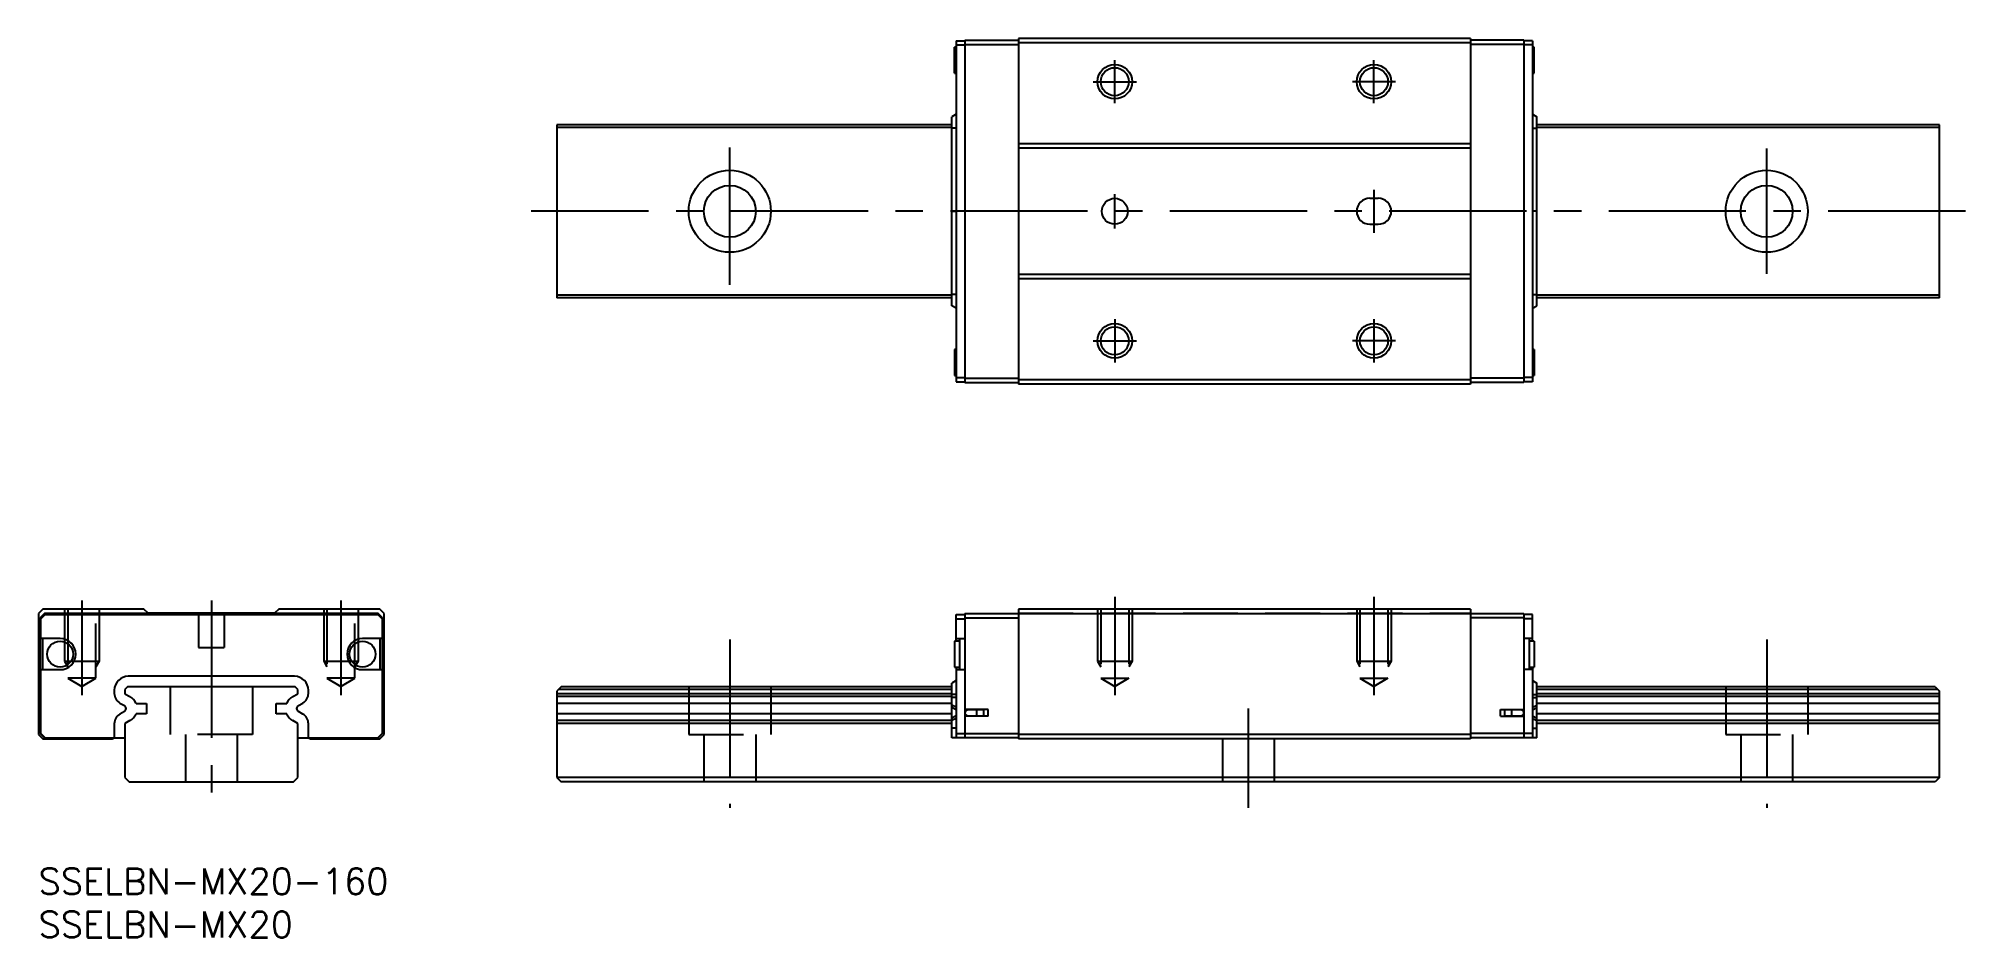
# Model space of a CAD drawing. Extents: x 0 to 223, y -8 to 96.
import ezdxf

# ---------------------------------------------------------------- set-up
doc = ezdxf.new("R2010")
doc.units = 0
doc.header["$LTSCALE"] = 0.5
doc.linetypes.add('CENTER', pattern=[50.8, 31.75, -6.35, 6.35, -6.35])
doc.linetypes.add('DASHED', pattern=[19.05, 12.7, -6.35])
for name, color, linetype in [('MSM_CENTER', 1, 'CENTER'), ('MSM_CONTINUOUS', 7, 'CONTINUOUS'), ('MSM_DASHED', 4, 'DASHED'), ('MSM_NARROW', 5, 'CONTINUOUS'), ('MSM_PART_NUMBER', 7, 'CONTINUOUS')]:
    doc.layers.add(name, color=color, linetype=linetype)
doc.styles.get("Standard").update_dxf_attribs({"font": 'txt.shx', "height": 3, "bigfont": 'bigfont.shx'})

# ---------------------------------------------------------------- blocks, each defined once
blk = doc.blocks.new('*U2')
at = {"layer": 'MSM_PART_NUMBER'}
blk.add_text('SSELBN-MX20-160', height=3, dxfattribs=at).set_placement((0, -3))
blk = doc.blocks.new('*U3')
at = {"layer": 'MSM_PART_NUMBER'}
blk.add_text('SSELBN-MX20', height=3, dxfattribs=at).set_placement((0, -8))

msp = doc.modelspace()

# ---------------------------------------------------------------- linework, layer by layer
at = {"layer": 'MSM_CENTER'}
for p, q in [((124.55, 88.56), (124.55, 93.56)), ((154.55, 88.56), (154.55, 93.56)), ((122.05, 91.06), (127.05, 91.06)), ((157.05, 91.06), (152.05, 91.06)), ((80, 67.56), (80, 84.56)), ((200, 68.81), (200, 83.31)), ((124.55, 74.06), (124.55, 78.06)), ((154.55, 78.56), (154.55, 73.56)), ((223, 76.06), (57, 76.06)), ((124.55, 63.56), (124.55, 58.56)), ((154.55, 63.56), (154.55, 58.56)), ((122.05, 61.06), (127.05, 61.06)), ((157.05, 61.06), (152.05, 61.06)), ((124.55, 31.44), (124.55, 20.06)), ((154.55, 31.44), (154.55, 20.06)), ((5, 31), (5, 20.06)), ((20, 31), (20, 8.5)), ((35, 31), (35, 20.06)), ((80, 26.5), (80, 7)), ((200, 26.5), (200, 7)), ((140, 18.5), (140, 7))]:
    msp.add_line(p, q, dxfattribs=at)
at = {"layer": 'MSM_CONTINUOUS'}
for p, q in [((113.4, 96.06), (113.4, 56.06)), ((165.7, 96.06), (113.4, 96.06)), ((165.7, 96.06), (165.7, 56.06)), ((106, 92.06), (106, 95.06)), ((106.2, 95.06), (106, 95.06)), ((106.2, 95.81), (106.2, 56.31)), ((106.2, 95.81), (107.2, 95.81)), ((106.2, 95.31), (107.2, 95.31)), ((107.2, 95.86), (107.2, 56.26)), ((107.2, 95.86), (113.4, 95.86)), ((107.2, 95.36), (113.4, 95.36)), ((165.7, 95.56), (113.4, 95.56)), ((171.9, 95.86), (165.7, 95.86)), ((171.9, 95.36), (165.7, 95.36)), ((171.9, 95.86), (171.9, 56.26)), ((172.9, 95.81), (171.9, 95.81)), ((172.9, 95.31), (171.9, 95.31)), ((172.9, 95.81), (172.9, 56.31)), ((173.1, 95.06), (172.9, 95.06)), ((173.1, 92.06), (173.1, 95.06)), ((106, 92.06), (106.2, 92.06)), ((172.9, 92.06), (173.1, 92.06)), ((106.2, 87.29), (105.7, 86.99)), ((105.7, 65.13), (105.7, 86.99)), ((172.9, 87.29), (173.4, 86.99)), ((173.4, 65.13), (173.4, 86.99)), ((105.7, 86.06), (60, 86.06)), ((60, 86.06), (60, 66.06)), ((105.7, 85.76), (60, 85.76)), ((106.2, 85.69), (105.7, 85.69)), ((172.9, 85.69), (173.4, 85.69)), ((220, 86.06), (173.4, 86.06)), ((220, 85.76), (173.4, 85.76)), ((220, 66.06), (220, 86.06)), ((165.7, 83.86), (113.4, 83.86)), ((165.7, 83.36), (113.4, 83.36)), ((105.7, 76.06), (106.2, 76.06)), ((154.05, 77.56), (155.05, 77.56)), ((173.4, 76.06), (172.9, 76.06)), ((154.05, 74.56), (155.05, 74.56)), ((165.7, 68.76), (113.4, 68.76)), ((165.7, 68.26), (113.4, 68.26)), ((105.7, 66.36), (60, 66.36)), ((105.7, 66.06), (60, 66.06)), ((106.2, 66.43), (105.7, 66.43)), ((106.2, 64.83), (105.7, 65.13)), ((172.9, 66.43), (173.4, 66.43)), ((172.9, 64.83), (173.4, 65.13)), ((220, 66.36), (173.4, 66.36)), ((220, 66.06), (173.4, 66.06)), ((106, 60.06), (106, 57.06)), ((106.2, 60.06), (106, 60.06)), ((173.1, 60.06), (172.9, 60.06)), ((173.1, 60.06), (173.1, 57.06)), ((106, 57.06), (106.2, 57.06)), ((106.2, 56.81), (107.2, 56.81)), ((106.2, 56.31), (107.2, 56.31)), ((107.2, 56.76), (113.4, 56.76)), ((107.2, 56.26), (113.4, 56.26)), ((165.7, 56.56), (113.4, 56.56)), ((165.7, 56.06), (113.4, 56.06)), ((171.9, 56.76), (165.7, 56.76)), ((171.9, 56.26), (165.7, 56.26)), ((172.9, 56.81), (171.9, 56.81)), ((172.9, 56.31), (171.9, 56.31)), ((172.9, 57.06), (173.1, 57.06)), ((0.5, 30), (0, 29.5)), ((0, 29.5), (0, 15.5)), ((0.7, 29.5), (0.2, 29)), ((0.2, 29), (0.2, 15.6)), ((0.25, 28.9), (0.75, 29.4)), ((12.2, 30), (0.5, 30)), ((39.3, 29.5), (0.7, 29.5)), ((0.75, 29.4), (39.25, 29.4)), ((12.7, 29.55), (12.2, 30)), ((27.3, 29.55), (12.7, 29.55)), ((27.8, 30), (27.3, 29.55)), ((39.5, 30), (27.8, 30)), ((39.25, 29.4), (39.75, 28.9)), ((39.8, 29), (39.3, 29.5)), ((40, 29.5), (39.5, 30)), ((39.8, 15.6), (39.8, 29)), ((40, 15.5), (40, 29.5)), ((106.2, 26.3), (106.2, 29.4)), ((106.2, 29.4), (107.2, 29.4)), ((107.2, 29.5), (107.2, 15.1)), ((107.2, 29.5), (171.9, 29.5)), ((107.2, 29), (113.4, 29)), ((113.4, 30), (113.4, 15)), ((165.7, 30), (113.4, 30)), ((165.7, 30), (165.7, 15)), ((171.9, 29), (165.7, 29)), ((171.9, 29.5), (171.9, 15.1)), ((172.9, 29.4), (171.9, 29.4)), ((172.9, 26.3), (172.9, 29.4)), ((0.25, 26.6), (0.25, 28.9)), ((39.75, 28.9), (39.75, 26.6)), ((106.2, 28.9), (107.2, 28.9)), ((172.9, 28.9), (171.9, 28.9)), ((2.5, 26.6), (0.25, 26.6)), ((0.45, 26.6), (0.45, 23)), ((39.75, 26.6), (37.5, 26.6)), ((39.55, 23), (39.55, 26.6)), ((106, 26.3), (106, 23.3)), ((106.6, 26.3), (106, 26.3)), ((106.2, 26.6), (107.2, 26.6)), ((106.6, 26.6), (106.6, 23)), ((172.9, 26.6), (171.9, 26.6)), ((172.5, 26.6), (172.5, 23)), ((173.1, 26.3), (172.5, 26.3)), ((173.1, 26.3), (173.1, 23.3)), ((0.25, 23), (2.5, 23)), ((0.25, 15.6), (0.25, 23)), ((37.5, 23), (39.75, 23)), ((39.75, 23), (39.75, 15.6)), ((106, 23.3), (106.6, 23.3)), ((106.2, 23.3), (106.2, 15.1)), ((106.2, 23), (107.2, 23)), ((172.9, 23), (171.9, 23)), ((172.5, 23.3), (173.1, 23.3)), ((172.9, 23.3), (172.9, 15.1)), ((8.77, 20.63), (8.77, 20.26)), ((10.3, 21), (10, 20.7)), ((10, 20.7), (10, 20.22)), ((10, 20.22), (10.56, 19.9)), ((29.7, 21), (10.3, 21)), ((29.63, 22.23), (10.37, 22.23)), ((29.44, 19.9), (30, 20.22)), ((30, 20.7), (29.7, 21)), ((30, 20.22), (30, 20.7)), ((31.23, 20.26), (31.23, 20.63)), ((60.5, 21), (60, 20.5)), ((60, 20.5), (60, 10.5)), ((105.7, 20.22), (60, 20.22)), ((105.7, 20.7), (60.2, 20.7)), ((105.7, 21), (60.5, 21)), ((106.2, 21.73), (105.7, 21.43)), ((105.7, 15.1), (105.7, 21.43)), ((106.2, 20.13), (105.7, 20.13)), ((172.9, 21.73), (173.4, 21.43)), ((172.9, 20.13), (173.4, 20.13)), ((173.4, 15.1), (173.4, 21.43)), ((219.5, 21), (173.4, 21)), ((219.8, 20.7), (173.4, 20.7)), ((220, 20.22), (173.4, 20.22)), ((219.5, 21), (220, 20.5)), ((220, 10.5), (220, 20.5)), ((9.42, 19.14), (9.93, 18.85)), ((9.93, 18.15), (9.42, 17.86)), ((11.28, 19.1), (12.5, 19.1)), ((12.5, 17.9), (11.28, 17.9)), ((12.5, 19.1), (12.5, 17.9)), ((27.5, 17.9), (27.5, 19.1)), ((27.5, 19.1), (28.72, 19.1)), ((28.72, 17.9), (27.5, 17.9)), ((30.07, 18.85), (30.58, 19.14)), ((30.58, 17.86), (30.07, 18.15)), ((105.7, 19.9), (60, 19.9)), ((105.7, 19.1), (60, 19.1)), ((105.7, 17.9), (60, 17.9)), ((106.2, 19.76), (105.7, 19.76)), ((106.2, 18.64), (105.7, 18.9)), ((106.2, 18.35), (105.7, 18.61)), ((109.9, 18.4), (107.2, 18.4)), ((109.4, 18.35), (107.55, 18.35)), ((108, 18.35), (108, 18.4)), ((108.46, 18.35), (108.46, 18.4)), ((108.6, 17.65), (108.6, 18.35)), ((109.4, 17.65), (109.4, 18.35)), ((109.9, 17.6), (109.9, 18.4)), ((169.2, 18.4), (171.9, 18.4)), ((169.2, 17.6), (169.2, 18.4)), ((169.7, 17.65), (169.7, 18.35)), ((171.55, 18.35), (169.7, 18.35)), ((170.5, 17.65), (170.5, 18.35)), ((170.64, 18.35), (170.64, 18.4)), ((171.1, 18.35), (171.1, 18.4)), ((172.9, 19.76), (173.4, 19.76)), ((172.9, 18.64), (173.4, 18.9)), ((172.9, 18.35), (173.4, 18.61)), ((220, 19.9), (173.4, 19.9)), ((220, 19.1), (173.4, 19.1)), ((220, 17.9), (173.4, 17.9)), ((8.77, 16.74), (8.77, 15.1)), ((10.56, 17.1), (10, 16.78)), ((10, 16.78), (10, 10.5)), ((30, 16.78), (29.44, 17.1)), ((30, 10.5), (30, 16.78)), ((31.23, 15.1), (31.23, 16.74)), ((105.7, 17.1), (60, 17.1)), ((105.7, 16.78), (60, 16.78)), ((106.2, 17.65), (105.7, 17.39)), ((106.2, 17.36), (105.7, 17.1)), ((106.2, 16.24), (105.7, 16.24)), ((109.9, 17.6), (107.2, 17.6)), ((107.55, 17.65), (109.4, 17.65)), ((108, 17.6), (108, 17.65)), ((108.46, 17.6), (108.46, 17.65)), ((169.2, 17.6), (171.9, 17.6)), ((169.7, 17.65), (171.55, 17.65)), ((170.64, 17.6), (170.64, 17.65)), ((171.1, 17.6), (171.1, 17.65)), ((172.9, 17.65), (173.4, 17.39)), ((172.9, 17.36), (173.4, 17.1)), ((172.9, 16.24), (173.4, 16.24)), ((220, 17.1), (173.4, 17.1)), ((220, 16.78), (173.4, 16.78)), ((0, 15.5), (0.5, 15)), ((0.2, 15.6), (0.7, 15.1)), ((0.75, 15.1), (0.25, 15.6)), ((0.5, 15), (8.53, 15)), ((0.7, 15.1), (10, 15.1)), ((8.53, 15), (8.74, 15.1)), ((30, 15.1), (39.3, 15.1)), ((31.26, 15.1), (31.47, 15)), ((31.47, 15), (39.5, 15)), ((39.75, 15.6), (39.25, 15.1)), ((39.3, 15.1), (39.8, 15.6)), ((39.5, 15), (40, 15.5)), ((113.4, 15.1), (105.7, 15.1)), ((106.2, 15.6), (113.4, 15.6)), ((165.7, 15.5), (113.4, 15.5)), ((165.7, 15), (113.4, 15)), ((172.9, 15.6), (165.7, 15.6)), ((173.4, 15.1), (165.7, 15.1)), ((10, 10.5), (10.5, 10)), ((10.5, 10), (29.5, 10)), ((29.5, 10), (30, 10.5)), ((220, 10.5), (60, 10.5)), ((60, 10.5), (60.5, 10)), ((219.5, 10), (60.5, 10)), ((220, 10.5), (219.5, 10))]:
    msp.add_line(p, q, dxfattribs=at)
for centre, radius in [((124.55, 91.06), 1.62), ((154.55, 91.06), 1.62), ((80, 76.06), 4.75), ((200, 76.06), 4.75), ((80, 76.06), 3), ((200, 76.06), 3), ((124.55, 76.06), 1.5), ((124.55, 61.06), 1.62), ((154.55, 61.06), 1.62), ((2.5, 24.8), 1.5), ((37.5, 24.8), 1.5)]:
    msp.add_circle(centre, radius, dxfattribs=at)
for centre, radius, start, end in [((154.05, 76.06), 1.5, 90, 270), ((155.05, 76.06), 1.5, 270, 90), ((2.5, 24.8), 1.8, 270, 90), ((37.5, 24.8), 1.8, 90, 270), ((10.37, 20.63), 1.6, 90, 180), ((10.07, 20.26), 1.3, 180, 239.9972), ((29.63, 20.63), 1.6, 0, 90), ((29.93, 20.26), 1.3, 300.0028, 0), ((10.07, 16.74), 1.3, 120.0028, 180), ((9.73, 18.5), 0.4, 300.0028, 59.9972), ((9.69, 18.38), 1.75, 24.1151, 60.0008), ((9.69, 18.61), 1.75, 299.9992, 335.8849), ((30.31, 18.38), 1.75, 119.9992, 155.8849), ((30.31, 18.61), 1.75, 204.1151, 240.0008), ((30.27, 18.5), 0.4, 120.0028, 239.9972), ((29.93, 16.74), 1.3, 0, 59.9972), ((107.55, 18), 0.35, 90, 270), ((171.55, 18), 0.35, 270, 90)]:
    msp.add_arc(centre, radius, start, end, dxfattribs=at)
at = {"layer": 'MSM_DASHED'}
for p, q in [((3, 30), (3, 24)), ((3.38, 30), (3.38, 22)), ((6.62, 22), (6.62, 30)), ((7, 30), (7, 24)), ((18.5, 29.55), (18.5, 25.55)), ((21.5, 29.55), (21.5, 25.55)), ((33, 30), (33, 24)), ((33.38, 30), (33.38, 22)), ((36.62, 22), (36.62, 30)), ((37, 30), (37, 24)), ((113.4, 29.55), (165.7, 29.55)), ((122.55, 30), (122.55, 24)), ((122.93, 30), (122.93, 22)), ((126.17, 30), (126.17, 22)), ((126.55, 30), (126.55, 24)), ((152.55, 30), (152.55, 24)), ((152.93, 30), (152.93, 22)), ((156.17, 30), (156.17, 22)), ((156.55, 30), (156.55, 24)), ((18.5, 25.55), (21.5, 25.55)), ((3, 24), (7, 24)), ((3, 24), (3.38, 23.34)), ((7, 24), (6.62, 23.34)), ((33, 24), (37, 24)), ((33, 24), (33.38, 23.34)), ((37, 24), (36.62, 23.34)), ((122.55, 24), (126.55, 24)), ((122.55, 24), (122.93, 23.34)), ((126.55, 24), (126.17, 23.34)), ((152.55, 24), (156.55, 24)), ((152.55, 24), (152.93, 23.34)), ((156.55, 24), (156.17, 23.34)), ((3.38, 22), (5, 21.06)), ((6.62, 22), (3.38, 22)), ((5, 21.06), (6.62, 22)), ((15.25, 21), (15.25, 15.5)), ((24.75, 21), (24.75, 15.5)), ((33.38, 22), (35, 21.06)), ((36.62, 22), (33.38, 22)), ((35, 21.06), (36.62, 22)), ((75.25, 21), (75.25, 15.5)), ((84.75, 21), (84.75, 15.5)), ((122.93, 22), (126.17, 22)), ((122.93, 22), (124.55, 21.06)), ((126.17, 22), (124.55, 21.06)), ((152.93, 22), (156.17, 22)), ((152.93, 22), (154.55, 21.06)), ((156.17, 22), (154.55, 21.06)), ((195.25, 21), (195.25, 15.5)), ((204.75, 21), (204.75, 15.5)), ((24.75, 15.5), (15.25, 15.5)), ((17, 15.5), (17, 10)), ((23, 15.5), (23, 10)), ((75.25, 15.5), (84.75, 15.5)), ((77, 15.5), (77, 10)), ((83, 15.5), (83, 10)), ((137, 15), (137, 10)), ((143, 15), (143, 10)), ((195.25, 15.5), (204.75, 15.5)), ((197, 15.5), (197, 10)), ((203, 15.5), (203, 10))]:
    msp.add_line(p, q, dxfattribs=at)
at = {"layer": 'MSM_NARROW'}
for centre in [(124.55, 91.06), (154.55, 91.06), (124.55, 61.06), (154.55, 61.06)]:
    msp.add_circle(centre, 2, dxfattribs=at)

# ---------------------------------------------------------------- block references
at = {"layer": 'MSM_CONTINUOUS'}
for name in ['*U2', '*U3']:
    msp.add_blockref(name, (0, 0), dxfattribs=at)

doc.saveas('drawing.dxf')
